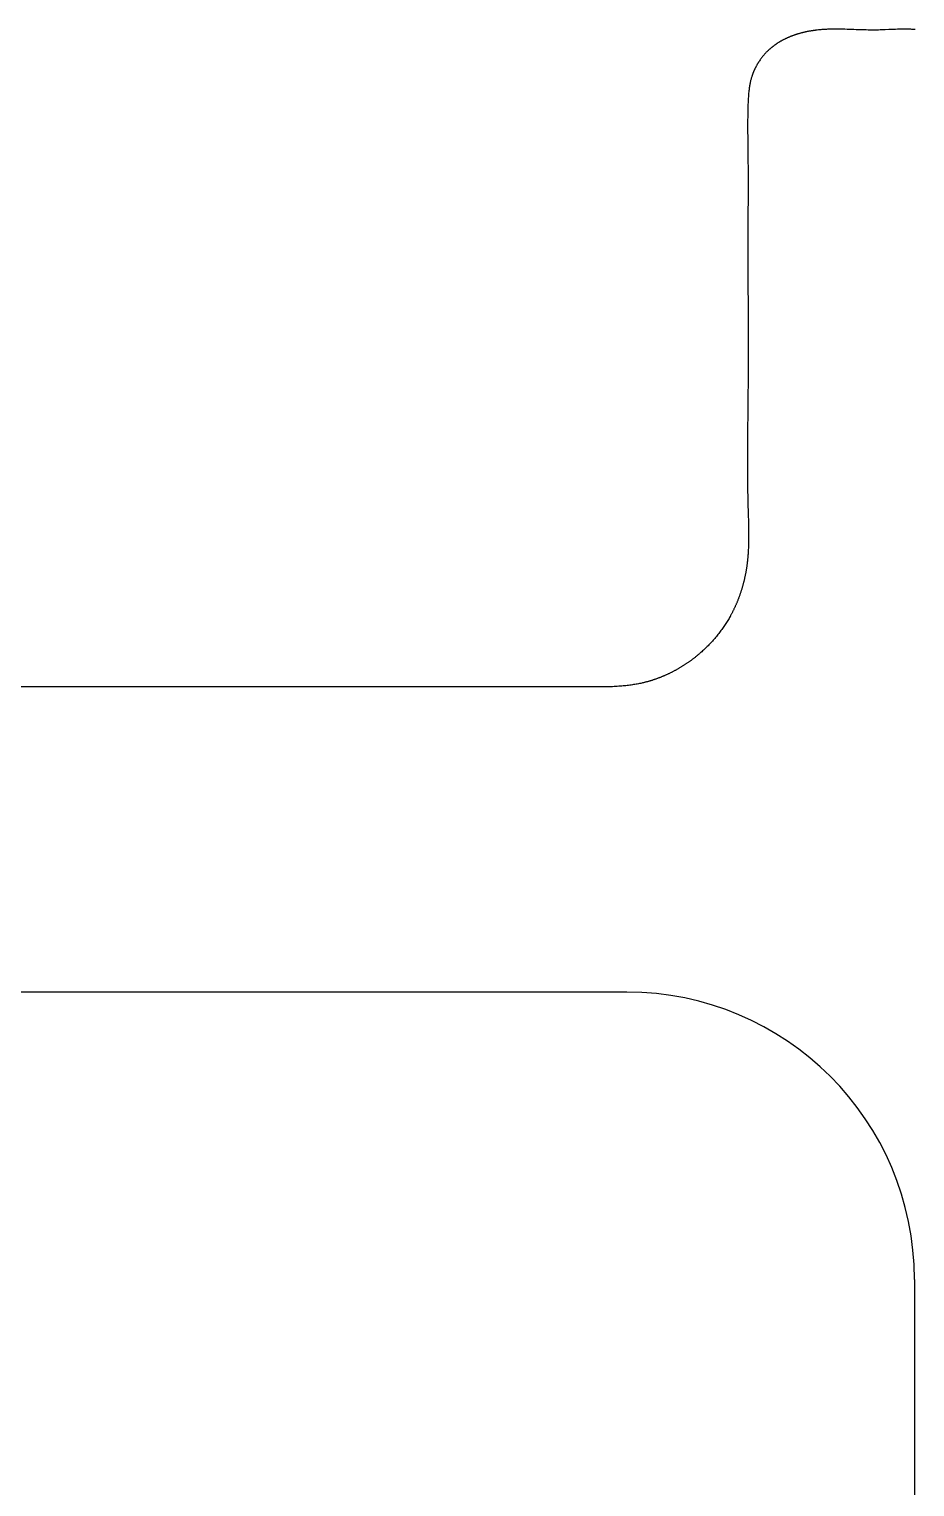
# Model space of a CAD drawing. Header units: millimetres. Extents: x -9 to 276, y -90 to 14.
# Drawn here: x 172.41 to 178.81, y 3.47 to 14 of the extents above; entities that cross this region are included whole.
import ezdxf

# ---------------------------------------------------------------- set-up
doc = ezdxf.new("R2010")
doc.units = ezdxf.units.MM
doc.layers.add('BLACK', color=7, linetype='CONTINUOUS')

msp = doc.modelspace()

# ---------------------------------------------------------------- linework, layer by layer
at = {"layer": 'BLACK', "linetype": 'Continuous'}
for p, q in [((177.812987, 13.89758), (177.81036, 13.895857)), ((177.81564, 13.899296), (177.812987, 13.89758)), ((177.818304, 13.900995), (177.81564, 13.899296)), ((177.820994, 13.902687), (177.818304, 13.900995)), ((177.823695, 13.904362), (177.820994, 13.902687)), ((177.826422, 13.906029), (177.823695, 13.904362)), ((177.829161, 13.90768), (177.826422, 13.906029)), ((177.831926, 13.909323), (177.829161, 13.90768)), ((177.834702, 13.910949), (177.831926, 13.909323)), ((177.837504, 13.912568), (177.834702, 13.910949)), ((177.840318, 13.914169), (177.837504, 13.912568)), ((177.843159, 13.915763), (177.840318, 13.914169)), ((177.84601, 13.91734), (177.843159, 13.915763)), ((177.848889, 13.918909), (177.84601, 13.91734)), ((177.851779, 13.920461), (177.848889, 13.918909)), ((177.854696, 13.922004), (177.851779, 13.920461)), ((177.857624, 13.923531), (177.854696, 13.922004)), ((177.860579, 13.925049), (177.857624, 13.923531)), ((177.863545, 13.92655), (177.860579, 13.925049)), ((177.86654, 13.928043), (177.863545, 13.92655)), ((177.869544, 13.929518), (177.86654, 13.928043)), ((177.872578, 13.930985), (177.869544, 13.929518)), ((177.875621, 13.932435), (177.872578, 13.930985)), ((177.878693, 13.933876), (177.875621, 13.932435)), ((177.881775, 13.935299), (177.878693, 13.933876)), ((177.884886, 13.936713), (177.881775, 13.935299)), ((177.888007, 13.93811), (177.884886, 13.936713)), ((177.891157, 13.939498), (177.888007, 13.93811)), ((177.894317, 13.940868), (177.891157, 13.939498)), ((177.897507, 13.942228), (177.894317, 13.940868)), ((177.900706, 13.943571), (177.897507, 13.942228)), ((177.903934, 13.944905), (177.900706, 13.943571)), ((177.907173, 13.946221), (177.903934, 13.944905)), ((177.910441, 13.947527), (177.907173, 13.946221)), ((177.913718, 13.948815), (177.910441, 13.947527)), ((177.917026, 13.950093), (177.913718, 13.948815)), ((177.920342, 13.951353), (177.917026, 13.950093)), ((177.92369, 13.952603), (177.920342, 13.951353)), ((177.927045, 13.953835), (177.92369, 13.952603)), ((177.930432, 13.955057), (177.927045, 13.953835)), ((177.933827, 13.95626), (177.930432, 13.955057)), ((177.937253, 13.957453), (177.933827, 13.95626)), ((177.940688, 13.958627), (177.937253, 13.957453)), ((177.944153, 13.959791), (177.940688, 13.958627)), ((177.947627, 13.960936), (177.944153, 13.959791)), ((177.951132, 13.96207), (177.947627, 13.960936)), ((177.954644, 13.963186), (177.951132, 13.96207)), ((177.958189, 13.96429), (177.954644, 13.963186)), ((177.96174, 13.965376), (177.958189, 13.96429)), ((177.965324, 13.96645), (177.96174, 13.965376)), ((177.968914, 13.967505), (177.965324, 13.96645)), ((177.972537, 13.968549), (177.968914, 13.967505)), ((177.976166, 13.969573), (177.972537, 13.968549)), ((177.979827, 13.970586), (177.976166, 13.969573)), ((177.983495, 13.971579), (177.979827, 13.970586)), ((177.987195, 13.972561), (177.983495, 13.971579)), ((177.990901, 13.973523), (177.987195, 13.972561)), ((177.99464, 13.974472), (177.990901, 13.973523)), ((177.998384, 13.975403), (177.99464, 13.974472)), ((178.00216, 13.97632), (177.998384, 13.975403)), ((178.005943, 13.977218), (178.00216, 13.97632)), ((178.009757, 13.978103), (178.005943, 13.977218)), ((178.013577, 13.978969), (178.009757, 13.978103)), ((178.017428, 13.979821), (178.013577, 13.978969)), ((178.021285, 13.980654), (178.017428, 13.979821)), ((178.025174, 13.981472), (178.021285, 13.980654)), ((178.029067, 13.982272), (178.025174, 13.981472)), ((178.032993, 13.983057), (178.029067, 13.982272)), ((178.036922, 13.983822), (178.032993, 13.983057)), ((178.040884, 13.984573), (178.036922, 13.983822)), ((178.044849, 13.985304), (178.040884, 13.984573)), ((178.048847, 13.986021), (178.044849, 13.985304)), ((178.052847, 13.986718), (178.048847, 13.986021)), ((178.056879, 13.9874), (178.052847, 13.986718)), ((178.060914, 13.988061), (178.056879, 13.9874)), ((178.064981, 13.988708), (178.060914, 13.988061)), ((178.06905, 13.989334), (178.064981, 13.988708)), ((178.07315, 13.989945), (178.06905, 13.989334)), ((178.077252, 13.990536), (178.07315, 13.989945)), ((178.081385, 13.991111), (178.077252, 13.990536)), ((178.08552, 13.991665), (178.081385, 13.991111)), ((178.089685, 13.992204), (178.08552, 13.991665)), ((178.093851, 13.992722), (178.089685, 13.992204)), ((178.098047, 13.993224), (178.093851, 13.992722)), ((178.102244, 13.993705), (178.098047, 13.993224)), ((178.11046, 13.994589), (178.102244, 13.993705)), ((178.118678, 13.995399), (178.11046, 13.994589)), ((178.126899, 13.996137), (178.118678, 13.995399)), ((178.135122, 13.996806), (178.126899, 13.996137)), ((178.143347, 13.997407), (178.135122, 13.996806)), ((178.151575, 13.997943), (178.143347, 13.997407)), ((178.159806, 13.998417), (178.151575, 13.997943)), ((178.168039, 13.998831), (178.159806, 13.998417)), ((178.176276, 13.999187), (178.168039, 13.998831)), ((178.184514, 13.999488), (178.176276, 13.999187)), ((178.192756, 13.999736), (178.184514, 13.999488)), ((178.201, 13.999933), (178.192756, 13.999736)), ((178.209248, 14.000083), (178.201, 13.999933)), ((178.217498, 14.000186), (178.209248, 14.000083)), ((178.225751, 14.000247), (178.217498, 14.000186)), ((178.234008, 14.000267), (178.225751, 14.000247)), ((178.242267, 14.000248), (178.234008, 14.000267)), ((178.25053, 14.000193), (178.242267, 14.000248)), ((178.258796, 14.000104), (178.25053, 14.000193)), ((178.267065, 13.999984), (178.258796, 14.000104)), ((178.275337, 13.999835), (178.267065, 13.999984)), ((178.283613, 13.99966), (178.275337, 13.999835)), ((178.291892, 13.99946), (178.283613, 13.99966)), ((178.300174, 13.999239), (178.291892, 13.99946)), ((178.316749, 13.998741), (178.300174, 13.999239)), ((178.333339, 13.998185), (178.316749, 13.998741)), ((178.349944, 13.99759), (178.333339, 13.998185)), ((178.366563, 13.996976), (178.349944, 13.99759)), ((178.383558, 13.996347), (178.366563, 13.996976)), ((178.405744, 13.995561), (178.383558, 13.996347)), ((178.424085, 13.994969), (178.405744, 13.995561)), ((178.440308, 13.994511), (178.424085, 13.994969)), ((178.455131, 13.994162), (178.440308, 13.994511)), ((178.468937, 13.993909), (178.455131, 13.994162)), ((178.481957, 13.993743), (178.468937, 13.993909)), ((178.494345, 13.99366), (178.481957, 13.993743)), ((178.50621, 13.993655), (178.494345, 13.99366)), ((178.517631, 13.993725), (178.50621, 13.993655)), ((178.52392, 13.993797), (178.517631, 13.993725)), ((178.530212, 13.993892), (178.52392, 13.993797)), ((178.536507, 13.994008), (178.530212, 13.993892)), ((178.542803, 13.994144), (178.536507, 13.994008)), ((178.5554, 13.994469), (178.542803, 13.994144)), ((178.568002, 13.994854), (178.5554, 13.994469)), ((178.580607, 13.995288), (178.568002, 13.994854)), ((178.593214, 13.995757), (178.580607, 13.995288)), ((178.618423, 13.996758), (178.593214, 13.995757)), ((178.628779, 13.997174), (178.618423, 13.996758)), ((178.649431, 13.997978), (178.628779, 13.997174)), ((178.666063, 13.998569), (178.649431, 13.997978)), ((178.680595, 13.999021), (178.666063, 13.998569)), ((178.693768, 13.999362), (178.680595, 13.999021)), ((178.705963, 13.999607), (178.693768, 13.999362)), ((178.717407, 13.999764), (178.705963, 13.999607)), ((178.728246, 13.999839), (178.717407, 13.999764)), ((178.738584, 13.999836), (178.728246, 13.999839)), ((178.748497, 13.999757), (178.738584, 13.999836)), ((178.758043, 13.999607), (178.748497, 13.999757)), ((178.767265, 13.999385), (178.758043, 13.999607)), ((178.7762, 13.999093), (178.767265, 13.999385)), ((178.784878, 13.998734), (178.7762, 13.999093)), ((178.793322, 13.998307), (178.784878, 13.998734)), ((178.801554, 13.997813), (178.793322, 13.998307)), ((178.809591, 13.997254), (178.801554, 13.997813)), ((177.699267, 13.792271), (177.695661, 13.787448)), ((177.70293, 13.797037), (177.699267, 13.792271)), ((177.706648, 13.801744), (177.70293, 13.797037)), ((177.71042, 13.80639), (177.706648, 13.801744)), ((177.714244, 13.810973), (177.71042, 13.80639)), ((177.718118, 13.815492), (177.714244, 13.810973)), ((177.72204, 13.819945), (177.718118, 13.815492)), ((177.726009, 13.82433), (177.72204, 13.819945)), ((177.730023, 13.828645), (177.726009, 13.82433)), ((177.734079, 13.83289), (177.730023, 13.828645)), ((177.737692, 13.836575), (177.734079, 13.83289)), ((177.739777, 13.838662), (177.737692, 13.836575)), ((177.741875, 13.840734), (177.739777, 13.838662)), ((177.743994, 13.842798), (177.741875, 13.840734)), ((177.746126, 13.844847), (177.743994, 13.842798)), ((177.748279, 13.846888), (177.746126, 13.844847)), ((177.750445, 13.848914), (177.748279, 13.846888)), ((177.752633, 13.850932), (177.750445, 13.848914)), ((177.754833, 13.852935), (177.752633, 13.850932)), ((177.757055, 13.85493), (177.754833, 13.852935)), ((177.75929, 13.85691), (177.757055, 13.85493)), ((177.761547, 13.858883), (177.75929, 13.85691)), ((177.763816, 13.860839), (177.761547, 13.858883)), ((177.766108, 13.862789), (177.763816, 13.860839)), ((177.768412, 13.864723), (177.766108, 13.862789)), ((177.770739, 13.866649), (177.768412, 13.864723)), ((177.773079, 13.86856), (177.770739, 13.866649)), ((177.775441, 13.870463), (177.773079, 13.86856)), ((177.777816, 13.872351), (177.775441, 13.870463)), ((177.780214, 13.874231), (177.777816, 13.872351)), ((177.782624, 13.876095), (177.780214, 13.874231)), ((177.785058, 13.877953), (177.782624, 13.876095)), ((177.787503, 13.879794), (177.785058, 13.877953)), ((177.789973, 13.881627), (177.787503, 13.879794)), ((177.792455, 13.883445), (177.789973, 13.881627)), ((177.794961, 13.885256), (177.792455, 13.883445)), ((177.797478, 13.88705), (177.794961, 13.885256)), ((177.800021, 13.888837), (177.797478, 13.88705)), ((177.802575, 13.890607), (177.800021, 13.888837)), ((177.805153, 13.892371), (177.802575, 13.890607)), ((177.807744, 13.894117), (177.805153, 13.892371)), ((177.81036, 13.895857), (177.807744, 13.894117)), ((177.639942, 13.687805), (177.638845, 13.685054)), ((177.641061, 13.690557), (177.639942, 13.687805)), ((177.642199, 13.693301), (177.641061, 13.690557)), ((177.643358, 13.696045), (177.642199, 13.693301)), ((177.644536, 13.698782), (177.643358, 13.696045)), ((177.645735, 13.701517), (177.644536, 13.698782)), ((177.646953, 13.704245), (177.645735, 13.701517)), ((177.648192, 13.706971), (177.646953, 13.704245)), ((177.649449, 13.709689), (177.648192, 13.706971)), ((177.650727, 13.712404), (177.649449, 13.709689)), ((177.652024, 13.715111), (177.650727, 13.712404)), ((177.65334, 13.717814), (177.652024, 13.715111)), ((177.654675, 13.720509), (177.65334, 13.717814)), ((177.65603, 13.723199), (177.654675, 13.720509)), ((177.657403, 13.72588), (177.65603, 13.723199)), ((177.658796, 13.728556), (177.657403, 13.72588)), ((177.660207, 13.731223), (177.658796, 13.728556)), ((177.661637, 13.733883), (177.660207, 13.731223)), ((177.663084, 13.736535), (177.661637, 13.733883)), ((177.664551, 13.739179), (177.663084, 13.736535)), ((177.666035, 13.741813), (177.664551, 13.739179)), ((177.667537, 13.744439), (177.666035, 13.741813)), ((177.669057, 13.747056), (177.667537, 13.744439)), ((177.670595, 13.749663), (177.669057, 13.747056)), ((177.67215, 13.752261), (177.670595, 13.749663)), ((177.673723, 13.754848), (177.67215, 13.752261)), ((177.675313, 13.757425), (177.673723, 13.754848)), ((177.676919, 13.759992), (177.675313, 13.757425)), ((177.678543, 13.762548), (177.676919, 13.759992)), ((177.680183, 13.765092), (177.678543, 13.762548)), ((177.68184, 13.767626), (177.680183, 13.765092)), ((177.685201, 13.772657), (177.68184, 13.767626)), ((177.688626, 13.777639), (177.685201, 13.772657)), ((177.692114, 13.78257), (177.688626, 13.777639)), ((177.695661, 13.787448), (177.692114, 13.78257)), ((177.611969, 13.583676), (177.610912, 13.576703)), ((177.613078, 13.590482), (177.611969, 13.583676)), ((177.614242, 13.597135), (177.613078, 13.590482)), ((177.615459, 13.603644), (177.614242, 13.597135)), ((177.61673, 13.610019), (177.615459, 13.603644)), ((177.618055, 13.616269), (177.61673, 13.610019)), ((177.619435, 13.6224), (177.618055, 13.616269)), ((177.620871, 13.62842), (177.619435, 13.6224)), ((177.622361, 13.634334), (177.620871, 13.62842)), ((177.623907, 13.640148), (177.622361, 13.634334)), ((177.625509, 13.645867), (177.623907, 13.640148)), ((177.627167, 13.651496), (177.625509, 13.645867)), ((177.628882, 13.657039), (177.627167, 13.651496)), ((177.629889, 13.660174), (177.628882, 13.657039)), ((177.630802, 13.662946), (177.629889, 13.660174)), ((177.631734, 13.665713), (177.630802, 13.662946)), ((177.632688, 13.668483), (177.631734, 13.665713)), ((177.633662, 13.671248), (177.632688, 13.668483)), ((177.634658, 13.674015), (177.633662, 13.671248)), ((177.635674, 13.676777), (177.634658, 13.674015)), ((177.636711, 13.679539), (177.635674, 13.676777)), ((177.637767, 13.682296), (177.636711, 13.679539)), ((177.638845, 13.685054), (177.637767, 13.682296)), ((177.602576, 13.481794), (177.602065, 13.469838)), ((177.603114, 13.492739), (177.602576, 13.481794)), ((177.603687, 13.502933), (177.603114, 13.492739)), ((177.604299, 13.512538), (177.603687, 13.502933)), ((177.604956, 13.521662), (177.604299, 13.512538)), ((177.605658, 13.530383), (177.604956, 13.521662)), ((177.606408, 13.538757), (177.605658, 13.530383)), ((177.607207, 13.546829), (177.606408, 13.538757)), ((177.608056, 13.554634), (177.607207, 13.546829)), ((177.608956, 13.5622), (177.608056, 13.554634)), ((177.609908, 13.56955), (177.608956, 13.5622)), ((177.610912, 13.576703), (177.609908, 13.56955)), ((177.599726, 13.383), (177.599458, 13.364016)), ((177.600061, 13.401349), (177.599726, 13.383)), ((177.600461, 13.419138), (177.600061, 13.401349)), ((177.600928, 13.436433), (177.600461, 13.419138)), ((177.601459, 13.453283), (177.600928, 13.436433)), ((177.601566, 13.456395), (177.601459, 13.453283)), ((177.602065, 13.469838), (177.601566, 13.456395)), ((177.599128, 13.323711), (177.599069, 13.302088)), ((177.599069, 13.302088), (177.599085, 13.279184)), ((177.599085, 13.279184), (177.599178, 13.254636)), ((177.599258, 13.344295), (177.599128, 13.323711)), ((177.599458, 13.364016), (177.599258, 13.344295)), ((177.599178, 13.254636), (177.599356, 13.227857)), ((177.599356, 13.227857), (177.599631, 13.197776)), ((177.599631, 13.197776), (177.60003, 13.161964)), ((177.60003, 13.161964), (177.600474, 13.125753)), ((177.600474, 13.125753), (177.601002, 13.082397)), ((177.601002, 13.082397), (177.601243, 13.060718)), ((177.601243, 13.060718), (177.601459, 13.039038)), ((177.601459, 13.039038), (177.60172, 13.00638)), ((177.60172, 13.00638), (177.601917, 12.972016)), ((177.601917, 12.972016), (177.602049, 12.935534)), ((177.602109, 12.853338), (177.602028, 12.80468)), ((177.602049, 12.935534), (177.602114, 12.896315)), ((177.602114, 12.896315), (177.602109, 12.853338)), ((177.601861, 12.745718), (177.601707, 12.700728)), ((177.602028, 12.80468), (177.601861, 12.745718)), ((177.601707, 12.700728), (177.601458, 12.624792)), ((177.601458, 12.624792), (177.601458, 12.210546)), ((177.601458, 12.210546), (177.601716, 12.107942)), ((177.601716, 12.107942), (177.601883, 12.048236)), ((177.601883, 12.048236), (177.602114, 11.964937)), ((177.602114, 11.964937), (177.602318, 11.881638)), ((177.602318, 11.881638), (177.602467, 11.798343)), ((177.602467, 11.798343), (177.602514, 11.756698)), ((177.602514, 11.756698), (177.602536, 11.715056)), ((177.602536, 11.715056), (177.602531, 11.673416)), ((177.602427, 11.590147), (177.602321, 11.548519)), ((177.602496, 11.63178), (177.602427, 11.590147)), ((177.602531, 11.673416), (177.602496, 11.63178)), ((177.602174, 11.506895), (177.601984, 11.465276)), ((177.602321, 11.548519), (177.602174, 11.506895)), ((177.601457, 11.382054), (177.601038, 11.331496)), ((177.601746, 11.423662), (177.601457, 11.382054)), ((177.601984, 11.465276), (177.601746, 11.423662)), ((177.600468, 11.271487), (177.599822, 11.208041)), ((177.601038, 11.331496), (177.600468, 11.271487)), ((177.599822, 11.208041), (177.598997, 11.126345)), ((177.598615, 11.085493), (177.59827, 11.044638)), ((177.598997, 11.126345), (177.598615, 11.085493)), ((177.597739, 10.962911), (177.597648, 10.942474)), ((177.597974, 11.003778), (177.597739, 10.962911)), ((177.59827, 11.044638), (177.597974, 11.003778)), ((177.597502, 10.88115), (177.5975, 10.860704)), ((177.5975, 10.860704), (177.597524, 10.840255)), ((177.597528, 10.901594), (177.597502, 10.88115)), ((177.597577, 10.922035), (177.597528, 10.901594)), ((177.597648, 10.942474), (177.597577, 10.922035)), ((177.597524, 10.840255), (177.597576, 10.819802)), ((177.597576, 10.819802), (177.597657, 10.799347)), ((177.597657, 10.799347), (177.597769, 10.778888)), ((177.597769, 10.778888), (177.597912, 10.758425)), ((177.597912, 10.758425), (177.59809, 10.737958)), ((177.59809, 10.737958), (177.598302, 10.717488)), ((177.598302, 10.717488), (177.598552, 10.697014)), ((177.598552, 10.697014), (177.59884, 10.676535)), ((177.59884, 10.676535), (177.599167, 10.656052)), ((177.599167, 10.656052), (177.599536, 10.635564)), ((177.599536, 10.635564), (177.599948, 10.615071)), ((177.599948, 10.615071), (177.600404, 10.594574)), ((177.600404, 10.594574), (177.600906, 10.574071)), ((177.600906, 10.574071), (177.601456, 10.553563)), ((177.601456, 10.553563), (177.602224, 10.527313)), ((177.602224, 10.527313), (177.602958, 10.503357)), ((177.602958, 10.503357), (177.60366, 10.480516)), ((177.60366, 10.480516), (177.604333, 10.45768)), ((177.604333, 10.45768), (177.604951, 10.434851)), ((177.604951, 10.434851), (177.605231, 10.42344)), ((177.605231, 10.42344), (177.605486, 10.412032)), ((177.605486, 10.412032), (177.605714, 10.400628)), ((177.605714, 10.400628), (177.605911, 10.389227)), ((177.605911, 10.389227), (177.606073, 10.377831)), ((177.606073, 10.377831), (177.606197, 10.366439)), ((177.606244, 10.320928), (177.606127, 10.309566)), ((177.606197, 10.366439), (177.60628, 10.355053)), ((177.606307, 10.332297), (177.606244, 10.320928)), ((177.60628, 10.355053), (177.606318, 10.343672)), ((177.606318, 10.343672), (177.606307, 10.332297)), ((177.602404, 10.213323), (177.602007, 10.207683)), ((177.602779, 10.218965), (177.602404, 10.213323)), ((177.603131, 10.22461), (177.602779, 10.218965)), ((177.603463, 10.230258), (177.603131, 10.22461)), ((177.603774, 10.235908), (177.603463, 10.230258)), ((177.604065, 10.241561), (177.603774, 10.235908)), ((177.604587, 10.252873), (177.604065, 10.241561)), ((177.605033, 10.264195), (177.604587, 10.252873)), ((177.605407, 10.275526), (177.605033, 10.264195)), ((177.605711, 10.286865), (177.605407, 10.275526)), ((177.60595, 10.298212), (177.605711, 10.286865)), ((177.606127, 10.309566), (177.60595, 10.298212)), ((177.590693, 10.107132), (177.589947, 10.102427)), ((177.591419, 10.11184), (177.590693, 10.107132)), ((177.592127, 10.116558), (177.591419, 10.11184)), ((177.592815, 10.12128), (177.592127, 10.116558)), ((177.593484, 10.126011), (177.592815, 10.12128)), ((177.594133, 10.130745), (177.593484, 10.126011)), ((177.594763, 10.135488), (177.594133, 10.130745)), ((177.595373, 10.140234), (177.594763, 10.135488)), ((177.596068, 10.145838), (177.595373, 10.140234)), ((177.596735, 10.151444), (177.596068, 10.145838)), ((177.597376, 10.157054), (177.596735, 10.151444)), ((177.59799, 10.162668), (177.597376, 10.157054)), ((177.598578, 10.168284), (177.59799, 10.162668)), ((177.599141, 10.173904), (177.598578, 10.168284)), ((177.599679, 10.179526), (177.599141, 10.173904)), ((177.600192, 10.185152), (177.599679, 10.179526)), ((177.600681, 10.19078), (177.600192, 10.185152)), ((177.601147, 10.196412), (177.600681, 10.19078)), ((177.601588, 10.202046), (177.601147, 10.196412)), ((177.602007, 10.207683), (177.601588, 10.202046)), ((177.568762, 10.000937), (177.567587, 9.996428)), ((177.569921, 10.00546), (177.568762, 10.000937)), ((177.57106, 10.009989), (177.569921, 10.00546)), ((177.572182, 10.014531), (177.57106, 10.009989)), ((177.573284, 10.019078), (177.572182, 10.014531)), ((177.574369, 10.023639), (177.573284, 10.019078)), ((177.575435, 10.028204), (177.574369, 10.023639)), ((177.576483, 10.032783), (177.575435, 10.028204)), ((177.577511, 10.037367), (177.576483, 10.032783)), ((177.578522, 10.041963), (177.577511, 10.037367)), ((177.579514, 10.046564), (177.578522, 10.041963)), ((177.580487, 10.051178), (177.579514, 10.046564)), ((177.581441, 10.055796), (177.580487, 10.051178)), ((177.582378, 10.060426), (177.581441, 10.055796)), ((177.583294, 10.06506), (177.582378, 10.060426)), ((177.584193, 10.069706), (177.583294, 10.06506)), ((177.585071, 10.074357), (177.584193, 10.069706)), ((177.585932, 10.079018), (177.585071, 10.074357)), ((177.586773, 10.083684), (177.585932, 10.079018)), ((177.587595, 10.088361), (177.586773, 10.083684)), ((177.588398, 10.093041), (177.587595, 10.088361)), ((177.589183, 10.097732), (177.588398, 10.093041)), ((177.589947, 10.102427), (177.589183, 10.097732)), ((177.535637, 9.89558), (177.534041, 9.891334)), ((177.537217, 9.899843), (177.535637, 9.89558)), ((177.53878, 9.904113), (177.537217, 9.899843)), ((177.540326, 9.908399), (177.53878, 9.904113)), ((177.541855, 9.912693), (177.540326, 9.908399)), ((177.543367, 9.917002), (177.541855, 9.912693)), ((177.544861, 9.921319), (177.543367, 9.917002)), ((177.546339, 9.925652), (177.544861, 9.921319)), ((177.547798, 9.929992), (177.546339, 9.925652)), ((177.549242, 9.934347), (177.547798, 9.929992)), ((177.550666, 9.93871), (177.549242, 9.934347)), ((177.552075, 9.943088), (177.550666, 9.93871)), ((177.553464, 9.947472), (177.552075, 9.943088)), ((177.554838, 9.951872), (177.553464, 9.947472)), ((177.556192, 9.956278), (177.554838, 9.951872)), ((177.55753, 9.9607), (177.556192, 9.956278)), ((177.558849, 9.965127), (177.55753, 9.9607)), ((177.560152, 9.96957), (177.558849, 9.965127)), ((177.561435, 9.974018), (177.560152, 9.96957)), ((177.562702, 9.978482), (177.561435, 9.974018)), ((177.56395, 9.982951), (177.562702, 9.978482)), ((177.565181, 9.987435), (177.56395, 9.982951)), ((177.566392, 9.991924), (177.565181, 9.987435)), ((177.567587, 9.996428), (177.566392, 9.991924)), ((177.490779, 9.793155), (177.488775, 9.789226)), ((177.492765, 9.797092), (177.490779, 9.793155)), ((177.494737, 9.801048), (177.492765, 9.797092)), ((177.496691, 9.805013), (177.494737, 9.801048)), ((177.498632, 9.808995), (177.496691, 9.805013)), ((177.500555, 9.812987), (177.498632, 9.808995)), ((177.502464, 9.816996), (177.500555, 9.812987)), ((177.504356, 9.821014), (177.502464, 9.816996)), ((177.506233, 9.82505), (177.504356, 9.821014)), ((177.508092, 9.829095), (177.506233, 9.82505)), ((177.509937, 9.833157), (177.508092, 9.829095)), ((177.511765, 9.837227), (177.509937, 9.833157)), ((177.513578, 9.841316), (177.511765, 9.837227)), ((177.515372, 9.845412), (177.513578, 9.841316)), ((177.517153, 9.849526), (177.515372, 9.845412)), ((177.518915, 9.853648), (177.517153, 9.849526)), ((177.520663, 9.857788), (177.518915, 9.853648)), ((177.522392, 9.861935), (177.520663, 9.857788)), ((177.524107, 9.8661), (177.522392, 9.861935)), ((177.525803, 9.870272), (177.524107, 9.8661)), ((177.527485, 9.874462), (177.525803, 9.870272)), ((177.529148, 9.878659), (177.527485, 9.874462)), ((177.530796, 9.882873), (177.529148, 9.878659)), ((177.532426, 9.887095), (177.530796, 9.882873)), ((177.534041, 9.891334), (177.532426, 9.887095)), ((177.427091, 9.685591), (177.422071, 9.678317)), ((177.432038, 9.692899), (177.427091, 9.685591)), ((177.43691, 9.700241), (177.432038, 9.692899)), ((177.441708, 9.707614), (177.43691, 9.700241)), ((177.446431, 9.715018), (177.441708, 9.707614)), ((177.451079, 9.722453), (177.446431, 9.715018)), ((177.45565, 9.729917), (177.451079, 9.722453)), ((177.460146, 9.737409), (177.45565, 9.729917)), ((177.464565, 9.744929), (177.460146, 9.737409)), ((177.468907, 9.752476), (177.464565, 9.744929)), ((177.472201, 9.75831), (177.468907, 9.752476)), ((177.474327, 9.762128), (177.472201, 9.75831)), ((177.476436, 9.765956), (177.474327, 9.762128)), ((177.478532, 9.769802), (177.476436, 9.765956)), ((177.480611, 9.773657), (177.478532, 9.769802)), ((177.482676, 9.777531), (177.480611, 9.773657)), ((177.484724, 9.781414), (177.482676, 9.777531)), ((177.486759, 9.785315), (177.484724, 9.781414)), ((177.488775, 9.789226), (177.486759, 9.785315)), ((177.344373, 9.580565), (177.338318, 9.573913)), ((177.350363, 9.587265), (177.344373, 9.580565)), ((177.356288, 9.594013), (177.350363, 9.587265)), ((177.362147, 9.600806), (177.356288, 9.594013)), ((177.36794, 9.607645), (177.362147, 9.600806)), ((177.373666, 9.614529), (177.36794, 9.607645)), ((177.379324, 9.621455), (177.373666, 9.614529)), ((177.384914, 9.628425), (177.379324, 9.621455)), ((177.390434, 9.635435), (177.384914, 9.628425)), ((177.395885, 9.642486), (177.390434, 9.635435)), ((177.401265, 9.649577), (177.395885, 9.642486)), ((177.406574, 9.656706), (177.401265, 9.649577)), ((177.411812, 9.663873), (177.406574, 9.656706)), ((177.416978, 9.671077), (177.411812, 9.663873)), ((177.422071, 9.678317), (177.416978, 9.671077)), ((177.233384, 9.474774), (177.229882, 9.471919)), ((177.236874, 9.477646), (177.233384, 9.474774)), ((177.240352, 9.480533), (177.236874, 9.477646)), ((177.243817, 9.483436), (177.240352, 9.480533)), ((177.24727, 9.486354), (177.243817, 9.483436)), ((177.250709, 9.489287), (177.24727, 9.486354)), ((177.254136, 9.492236), (177.250709, 9.489287)), ((177.25755, 9.4952), (177.254136, 9.492236)), ((177.26095, 9.498179), (177.25755, 9.4952)), ((177.267711, 9.504182), (177.26095, 9.498179)), ((177.274418, 9.510244), (177.267711, 9.504182)), ((177.28107, 9.516364), (177.274418, 9.510244)), ((177.287666, 9.522541), (177.28107, 9.516364)), ((177.294206, 9.528775), (177.287666, 9.522541)), ((177.300687, 9.535064), (177.294206, 9.528775)), ((177.30711, 9.541407), (177.300687, 9.535064)), ((177.313474, 9.547805), (177.30711, 9.541407)), ((177.319778, 9.554255), (177.313474, 9.547805)), ((177.32602, 9.560757), (177.319778, 9.554255)), ((177.332201, 9.56731), (177.32602, 9.560757)), ((177.338318, 9.573913), (177.332201, 9.56731)), ((177.07724, 9.369504), (177.073337, 9.367387)), ((177.081139, 9.37164), (177.07724, 9.369504)), ((177.085029, 9.373795), (177.081139, 9.37164)), ((177.088914, 9.375969), (177.085029, 9.373795)), ((177.092789, 9.378161), (177.088914, 9.375969)), ((177.096659, 9.380373), (177.092789, 9.378161)), ((177.100519, 9.382603), (177.096659, 9.380373)), ((177.104373, 9.384852), (177.100519, 9.382603)), ((177.108218, 9.387119), (177.104373, 9.384852)), ((177.112057, 9.389406), (177.108218, 9.387119)), ((177.115885, 9.39171), (177.112057, 9.389406)), ((177.119708, 9.394033), (177.115885, 9.39171)), ((177.12352, 9.396374), (177.119708, 9.394033)), ((177.127325, 9.398734), (177.12352, 9.396374)), ((177.13112, 9.401111), (177.127325, 9.398734)), ((177.134908, 9.403508), (177.13112, 9.401111)), ((177.138686, 9.405921), (177.134908, 9.403508)), ((177.142456, 9.408354), (177.138686, 9.405921)), ((177.146215, 9.410803), (177.142456, 9.408354)), ((177.149967, 9.413272), (177.146215, 9.410803)), ((177.153708, 9.415757), (177.149967, 9.413272)), ((177.15744, 9.418261), (177.153708, 9.415757)), ((177.161162, 9.420781), (177.15744, 9.418261)), ((177.164875, 9.42332), (177.161162, 9.420781)), ((177.168577, 9.425876), (177.164875, 9.42332)), ((177.17227, 9.428449), (177.168577, 9.425876)), ((177.175952, 9.43104), (177.17227, 9.428449)), ((177.179625, 9.433648), (177.175952, 9.43104)), ((177.183286, 9.436273), (177.179625, 9.433648)), ((177.186938, 9.438915), (177.183286, 9.436273)), ((177.190578, 9.441574), (177.186938, 9.438915)), ((177.194208, 9.44425), (177.190578, 9.441574)), ((177.197826, 9.446943), (177.194208, 9.44425)), ((177.201434, 9.449652), (177.197826, 9.446943)), ((177.20503, 9.452378), (177.201434, 9.449652)), ((177.208616, 9.455121), (177.20503, 9.452378)), ((177.212189, 9.45788), (177.208616, 9.455121)), ((177.215752, 9.460655), (177.212189, 9.45788)), ((177.219302, 9.463447), (177.215752, 9.460655)), ((177.222841, 9.466255), (177.219302, 9.463447)), ((177.226367, 9.469079), (177.222841, 9.466255)), ((177.229882, 9.471919), (177.226367, 9.469079)), ((176.767213, 9.264909), (176.758136, 9.263587)), ((176.77615, 9.266289), (176.767213, 9.264909)), ((176.784954, 9.267729), (176.77615, 9.266289)), ((176.79363, 9.269227), (176.784954, 9.267729)), ((176.802183, 9.270783), (176.79363, 9.269227)), ((176.810621, 9.272399), (176.802183, 9.270783)), ((176.818946, 9.274072), (176.810621, 9.272399)), ((176.827164, 9.275805), (176.818946, 9.274072)), ((176.834974, 9.277527), (176.827164, 9.275805)), ((176.839084, 9.278463), (176.834974, 9.277527)), ((176.84319, 9.279419), (176.839084, 9.278463)), ((176.847299, 9.280396), (176.84319, 9.279419)), ((176.851403, 9.281393), (176.847299, 9.280396)), ((176.855511, 9.282411), (176.851403, 9.281393)), ((176.859613, 9.283448), (176.855511, 9.282411)), ((176.863719, 9.284507), (176.859613, 9.283448)), ((176.86782, 9.285585), (176.863719, 9.284507)), ((176.871924, 9.286685), (176.86782, 9.285585)), ((176.876023, 9.287804), (176.871924, 9.286685)), ((176.880124, 9.288945), (176.876023, 9.287804)), ((176.88422, 9.290105), (176.880124, 9.288945)), ((176.888319, 9.291286), (176.88422, 9.290105)), ((176.892412, 9.292487), (176.888319, 9.291286)), ((176.896507, 9.29371), (176.892412, 9.292487)), ((176.900596, 9.294951), (176.896507, 9.29371)), ((176.904688, 9.296214), (176.900596, 9.294951)), ((176.908774, 9.297497), (176.904688, 9.296214)), ((176.912861, 9.298801), (176.908774, 9.297497)), ((176.916943, 9.300124), (176.912861, 9.298801)), ((176.921026, 9.301468), (176.916943, 9.300124)), ((176.925103, 9.302832), (176.921026, 9.301468)), ((176.929181, 9.304217), (176.925103, 9.302832)), ((176.933253, 9.305622), (176.929181, 9.304217)), ((176.937326, 9.307047), (176.933253, 9.305622)), ((176.941392, 9.308492), (176.937326, 9.307047)), ((176.945459, 9.309958), (176.941392, 9.308492)), ((176.94952, 9.311444), (176.945459, 9.309958)), ((176.953581, 9.312951), (176.94952, 9.311444)), ((176.957635, 9.314476), (176.953581, 9.312951)), ((176.961689, 9.316023), (176.957635, 9.314476)), ((176.965737, 9.317589), (176.961689, 9.316023)), ((176.969784, 9.319177), (176.965737, 9.317589)), ((176.973824, 9.320783), (176.969784, 9.319177)), ((176.977864, 9.32241), (176.973824, 9.320783)), ((176.981897, 9.324056), (176.977864, 9.32241)), ((176.985928, 9.325724), (176.981897, 9.324056)), ((176.989953, 9.32741), (176.985928, 9.325724)), ((176.993976, 9.329118), (176.989953, 9.32741)), ((176.997992, 9.330844), (176.993976, 9.329118)), ((177.002007, 9.332591), (176.997992, 9.330844)), ((177.006014, 9.334357), (177.002007, 9.332591)), ((177.010019, 9.336144), (177.006014, 9.334357)), ((177.014016, 9.337949), (177.010019, 9.336144)), ((177.018012, 9.339776), (177.014016, 9.337949)), ((177.021999, 9.34162), (177.018012, 9.339776)), ((177.025984, 9.343486), (177.021999, 9.34162)), ((177.029961, 9.34537), (177.025984, 9.343486)), ((177.033935, 9.347275), (177.029961, 9.34537)), ((177.037901, 9.349199), (177.033935, 9.347275)), ((177.041864, 9.351143), (177.037901, 9.349199)), ((177.045818, 9.353105), (177.041864, 9.351143)), ((177.04977, 9.355088), (177.045818, 9.353105)), ((177.053712, 9.357089), (177.04977, 9.355088)), ((177.057651, 9.359111), (177.053712, 9.357089)), ((177.061581, 9.361151), (177.057651, 9.359111)), ((177.065507, 9.363211), (177.061581, 9.361151)), ((177.069424, 9.365289), (177.065507, 9.363211)), ((177.073337, 9.367387), (177.069424, 9.365289)), ((172.68247, 9.25), (171.825881, 9.250014)), ((173.034968, 9.249977), (172.68247, 9.25)), ((173.359541, 9.249955), (173.034968, 9.249977)), ((173.900706, 9.249949), (173.359541, 9.249955)), ((174.341183, 9.25), (173.900706, 9.249949)), ((174.468543, 9.250028), (174.341183, 9.25)), ((174.762262, 9.25008), (174.468543, 9.250028)), ((174.982252, 9.25007), (174.762262, 9.25008)), ((175.170539, 9.25), (174.982252, 9.25007)), ((175.342791, 9.249881), (175.170539, 9.25)), ((175.549555, 9.249743), (175.342791, 9.249881)), ((175.683611, 9.249709), (175.549555, 9.249743)), ((175.799337, 9.249742), (175.683611, 9.249709)), ((175.903642, 9.24984), (175.799337, 9.249742)), ((175.999895, 9.250001), (175.903642, 9.24984)), ((176.0638, 9.250145), (175.999895, 9.250001)), ((176.093869, 9.250215), (176.0638, 9.250145)), ((176.168946, 9.250365), (176.093869, 9.250215)), ((176.228942, 9.25043), (176.168946, 9.250365)), ((176.28132, 9.250423), (176.228942, 9.25043)), ((176.328875, 9.250348), (176.28132, 9.250423)), ((176.373016, 9.250207), (176.328875, 9.250348)), ((176.414574, 9.250001), (176.373016, 9.250207)), ((176.431896, 9.249895), (176.414574, 9.250001)), ((176.46044, 9.249726), (176.431896, 9.249895)), ((176.484379, 9.249629), (176.46044, 9.249726)), ((176.504699, 9.249608), (176.484379, 9.249629)), ((176.522864, 9.249657), (176.504699, 9.249608)), ((176.539547, 9.249772), (176.522864, 9.249657)), ((176.555121, 9.249951), (176.539547, 9.249772)), ((176.569822, 9.250194), (176.555121, 9.249951)), ((176.58381, 9.250498), (176.569822, 9.250194)), ((176.597197, 9.250865), (176.58381, 9.250498)), ((176.610069, 9.251293), (176.597197, 9.250865)), ((176.622492, 9.251782), (176.610069, 9.251293)), ((176.634518, 9.252332), (176.622492, 9.251782)), ((176.646188, 9.252942), (176.634518, 9.252332)), ((176.657538, 9.253613), (176.646188, 9.252942)), ((176.668596, 9.254343), (176.657538, 9.253613)), ((176.679388, 9.255133), (176.668596, 9.254343)), ((176.689933, 9.255983), (176.679388, 9.255133)), ((176.70025, 9.256892), (176.689933, 9.255983)), ((176.710355, 9.25786), (176.70025, 9.256892)), ((176.720261, 9.258887), (176.710355, 9.25786)), ((176.729982, 9.259974), (176.720261, 9.258887)), ((176.739529, 9.261119), (176.729982, 9.259974)), ((176.74891, 9.262324), (176.739529, 9.261119)), ((176.758136, 9.263587), (176.74891, 9.262324)), ((176.7279, 7.0459), (166.177899, 7.0459)), ((178.8029, 4.9709), (178.8029, -4.9791))]:
    msp.add_line(p, q, dxfattribs=at)
at = {"layer": 'BLACK'}
msp.add_arc((176.7279, 4.9709), 2.075, 0, 90, dxfattribs=at)

doc.saveas('drawing.dxf')
